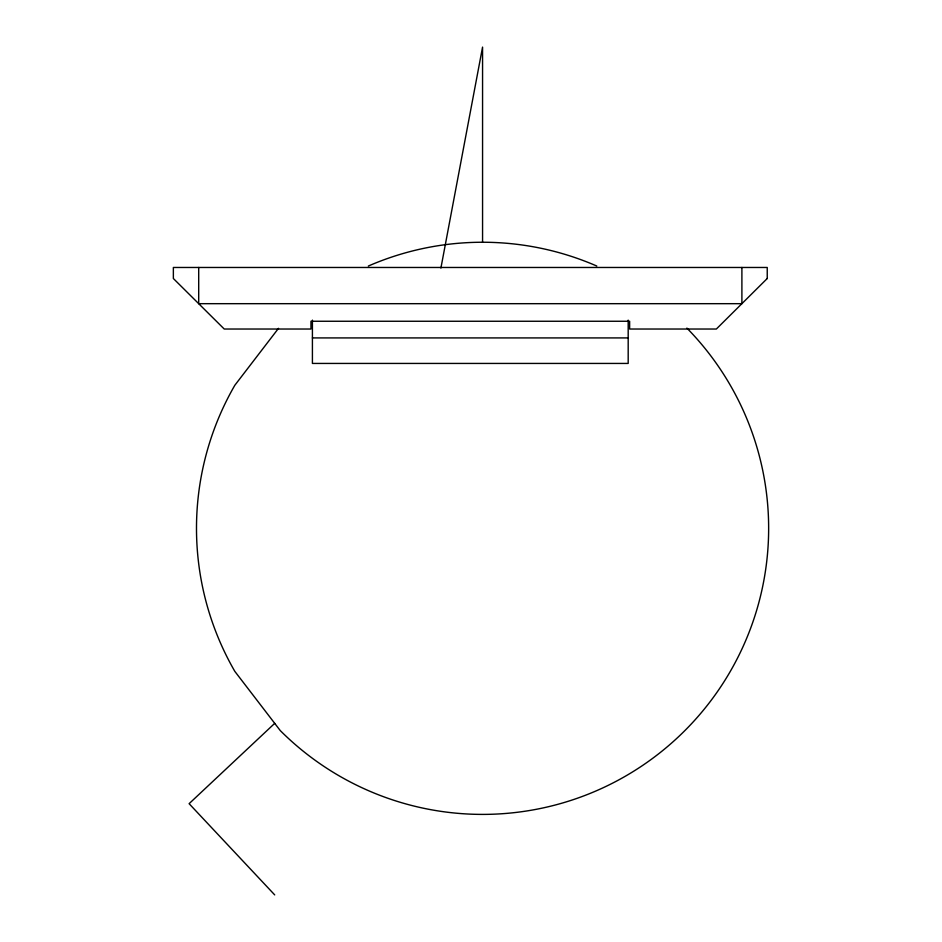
<?xml version="1.0" encoding="UTF-8"?>
<svg xmlns="http://www.w3.org/2000/svg" width="942" height="942" viewBox="0 0 942 942"><rect width="100%" height="100%" fill="white"/><g stroke="black" fill="none" stroke-linecap="round" stroke-linejoin="round"><path stroke-width="1.41" d="M440.903 268.07L482.563 47.1L482.563 242.247M278.526 328.311L234.817 385.29A286.074 286.074 0 0 0 234.817 671.363L280.28 730.603A286.074 286.074 0 0 0 683.821 731.64A286.074 286.074 0 0 0 686.895 328.099M274.711 723.35L189.106 803.679L274.711 894.9M312.414 337.919L628.184 337.919M741.896 267.469L741.896 303.677L198.703 303.677L198.703 267.469M628.184 320.127L628.184 363.435L312.414 363.435L312.414 320.127M368.334 266.044A286.074 286.074 0 0 1 596.804 266.044M767.235 278.514L716.356 329.029L629.633 329.029L629.633 321.257L310.966 321.257L310.966 329.029L224.243 329.029L173.363 278.514L173.363 267.469L767.235 267.469L767.235 278.514"/></g></svg>
